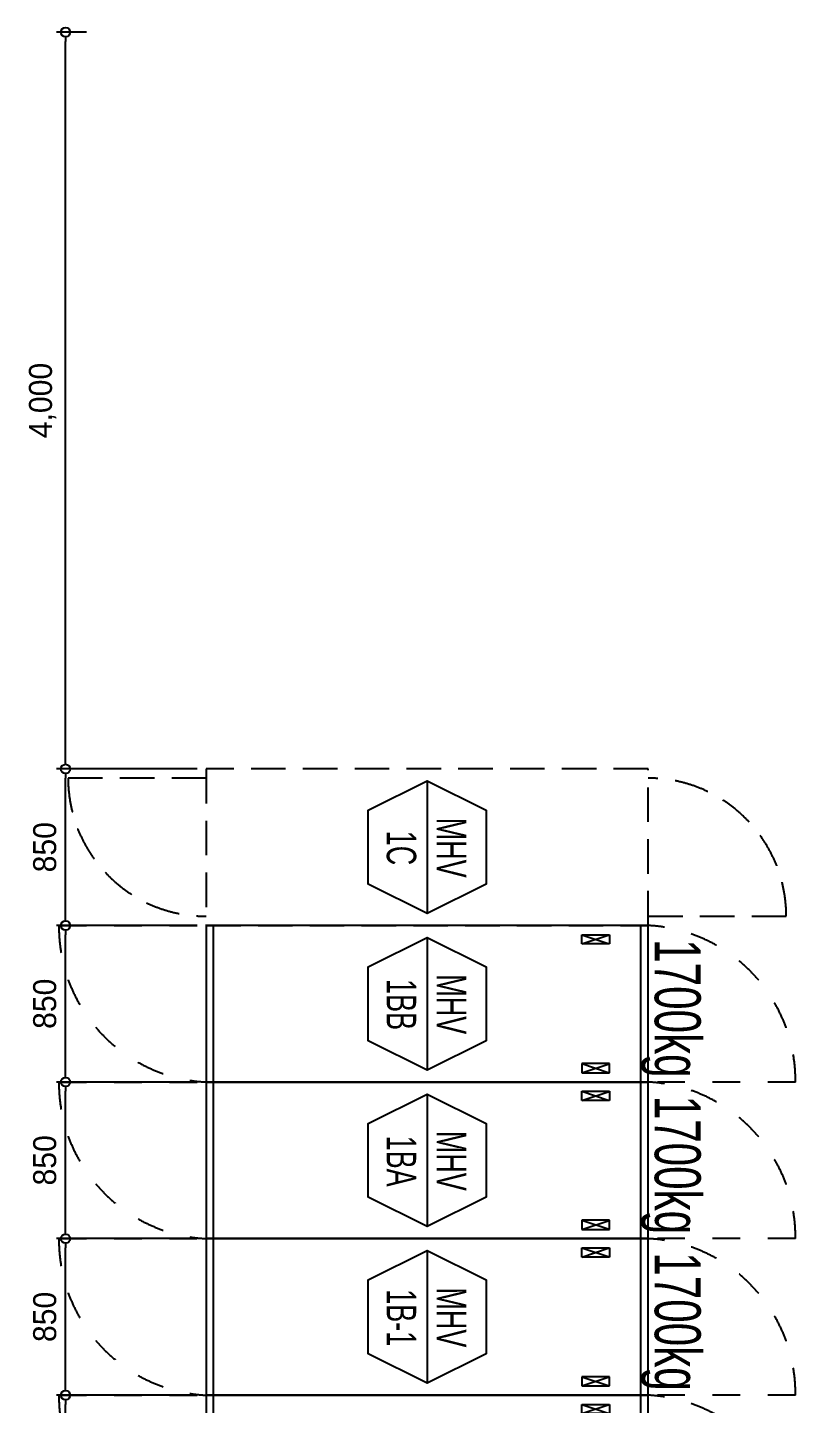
# Model space of a CAD drawing. Header units: millimetres. Extents: x 89978 to 501025, y -351975 to 835730.
# Drawn here: x 146483 to 150654, y -236340 to -228870 of the extents above; entities that cross this region are included whole.
import ezdxf
from ezdxf.enums import TextEntityAlignment as Align

# ---------------------------------------------------------------- set-up
doc = ezdxf.new("R2010")
doc.units = ezdxf.units.MM
doc.header["$LTSCALE"] = 150
doc.linetypes.add('D1', pattern=[3, 1, -1, 1])
doc.linetypes.add('XR-PLAN$0$X-2F-PLAN$0$HIDEN', pattern=[0.1875, 0.125, -0.0625])
doc.layers.get('Defpoints').update_dxf_attribs({"color": 150})
for name, color, linetype in [('------00 Switch Gear', 3, 'Continuous'), ('------00 Switch Gear_Number', 1, 'Continuous'), ('-----36 Dimension', 1, 'Continuous'), ('20251030_전기하중검토', 241, 'Continuous'), ('e-panel-name', 7, 'Continuous')]:
    doc.layers.add(name, color=color, linetype=linetype)
doc.layers.add('NOPLOT', color=191, linetype='Continuous', plot=False)
doc.styles.add('ELEC', font='')
doc.styles.get('ELEC').set_extended_font_data('Dotum')
doc.dimstyles.new('ELEC', dxfattribs={"dimscale": 100, "dimtxt": 2, "dimasz": 1, "dimexe": 2, "dimexo": 1, "dimgap": 1, "dimtad": 1, "dimdec": 0, "dimrnd": 0.25, "dimzin": 9, "dimdsep": 32, "dimlunit": 6, "dimtxsty": 'ELEC', "dimblk": 'Z_DOT', "dimcen": 3, "dimclrd": 7, "dimclre": 7, "dimclrt": 3, "dimadec": 0, "dimazin": 0, "dimtfac": 1, "dimtdec": 0, "dimtix": 1, "dimtmove": 2, "dimatfit": 1, "dimfxl": 1, "dimarcsym": 0})

# ---------------------------------------------------------------- blocks, each defined once
blk = doc.blocks.new('850X2400')
at = {"layer": '------00 Switch Gear'}
for p, q in [((-2360, 850), (-2360, 0)), ((-40, 850), (-40, 0))]:
    blk.add_line(p, q, dxfattribs=at)
at = {"layer": '------00 Switch Gear', "linetype": 'D1'}
for p, q in [((-2040, 800), (-2190, 750)), ((-2040, 750), (-2190, 800)), ((-2040, 50), (-2190, 100)), ((-2040, 100), (-2190, 50))]:
    blk.add_line(p, q, dxfattribs=at)
at = {"layer": '------00 Switch Gear'}
blk.add_lwpolyline([(-2400, 850), (-2400, 0), (0, 0), (0, 850)], close=True, dxfattribs=at)
at = {"layer": '------00 Switch Gear', "linetype": 'D1'}
for points in [[(-2190, 800), (-2190, 750), (-2040, 750), (-2040, 800)], [(-2190, 50), (-2190, 100), (-2040, 100), (-2040, 50)]]:
    blk.add_lwpolyline(points, close=True, dxfattribs=at)
at = {"layer": 'NOPLOT', "linetype": 'D1'}
for p, q in [((-3200, 850), (-2400, 850)), ((800, 0), (0, 0))]:
    blk.add_line(p, q, dxfattribs=at)
for centre, start, end in [((-2356, 842.9), 179.51561, 267.01298), ((-44, 7.1), 359.51561, 87.01298)]:
    blk.add_arc(centre, 844, start, end, dxfattribs=at)
blk = doc.blocks.new('_DOTBLANK')
at = {"color": 0, "linetype": 'ByBlock'}
blk.add_line((-0.5, 0), (-1, 0), dxfattribs=at)
blk.add_circle((0, 0), 0.5, dxfattribs=at)
blk = doc.blocks.new('*D856')
at = {"layer": '-----36 Dimension', "color": 0, "lineweight": -2, "transparency": 16777216}
for p, q in [((147403.6, -236295), (146639.8, -236295)), ((146689.8, -237095), (146689.8, -236345)), ((147403.6, -237145), (146639.8, -237145))]:
    blk.add_line(p, q, dxfattribs=at)
at = {"layer": 'Defpoints', "color": 0, "transparency": 16777216}
for p in [(146689.8, -236295), (147453.6, -236295), (147453.6, -237145)]:
    blk.add_point(p, dxfattribs=at)
at = {"layer": '-----36 Dimension', "color": 0, "lineweight": -2, "transparency": 16777216, "xscale": 50, "yscale": 50, "zscale": 50}
for p, rotation in [((146689.8, -236295), 90), ((146689.8, -237145), 270)]:
    blk.add_blockref('_DOTBLANK', p, dxfattribs=dict(at, rotation=rotation))
at = {"layer": '-----36 Dimension', "color": 0, "transparency": 16777216, "insert": (146577.2, -236720), "char_height": 125, "attachment_point": 5, "rotation": 90, "style": 'ELEC'}
blk.add_mtext('850', dxfattribs=at)
blk = doc.blocks.new('Z_DOT')
for p, q in [((0, -2), (0, 2)), ((-2, 0), (2, 0))]:
    blk.add_line(p, q)
for radius in [2.5, 1.25]:
    blk.add_circle((0, 0), radius)
blk = doc.blocks.new('*D857')
at = {"layer": '-----36 Dimension', "color": 0, "lineweight": -2, "transparency": 16777216}
for p, q in [((147403.6, -235445), (146639.8, -235445)), ((146689.8, -236245), (146689.8, -235495)), ((147403.6, -236295), (146639.8, -236295))]:
    blk.add_line(p, q, dxfattribs=at)
at = {"layer": 'Defpoints', "color": 0, "transparency": 16777216}
for p in [(146689.8, -235445), (147453.6, -235445), (147453.6, -236295)]:
    blk.add_point(p, dxfattribs=at)
at = {"layer": '-----36 Dimension', "color": 0, "lineweight": -2, "transparency": 16777216, "xscale": 50, "yscale": 50, "zscale": 50}
for p, rotation in [((146689.8, -235445), 90), ((146689.8, -236295), 270)]:
    blk.add_blockref('_DOTBLANK', p, dxfattribs=dict(at, rotation=rotation))
at = {"layer": '-----36 Dimension', "color": 0, "transparency": 16777216, "insert": (146577.2, -235870), "char_height": 125, "attachment_point": 5, "rotation": 90, "style": 'ELEC'}
blk.add_mtext('850', dxfattribs=at)
blk = doc.blocks.new('*D900')
at = {"layer": '-----36 Dimension', "color": 0, "lineweight": -2, "transparency": 16777216}
for p, q in [((147403.6, -233745), (146639.8, -233745)), ((146689.8, -234545), (146689.8, -233795)), ((147403.6, -234595), (146639.8, -234595))]:
    blk.add_line(p, q, dxfattribs=at)
at = {"layer": 'Defpoints', "color": 0, "transparency": 16777216}
for p in [(146689.8, -233745), (147453.6, -233745), (147453.6, -234595)]:
    blk.add_point(p, dxfattribs=at)
at = {"layer": '-----36 Dimension', "color": 0, "lineweight": -2, "transparency": 16777216, "xscale": 50, "yscale": 50, "zscale": 50}
for p, rotation in [((146689.8, -233745), 90), ((146689.8, -234595), 270)]:
    blk.add_blockref('_DOTBLANK', p, dxfattribs=dict(at, rotation=rotation))
at = {"layer": '-----36 Dimension', "color": 0, "transparency": 16777216, "insert": (146577.2, -234170), "char_height": 125, "attachment_point": 5, "rotation": 90, "style": 'ELEC'}
blk.add_mtext('850', dxfattribs=at)
blk = doc.blocks.new('*D858')
at = {"layer": '-----36 Dimension', "color": 0, "lineweight": -2, "transparency": 16777216}
for p, q in [((146803.6, -228895), (146639.8, -228895)), ((146689.8, -232845), (146689.8, -228945)), ((147403.6, -232895), (146639.8, -232895))]:
    blk.add_line(p, q, dxfattribs=at)
at = {"layer": 'Defpoints', "color": 0, "transparency": 16777216}
for p in [(146689.8, -228895), (146853.6, -228895), (147453.6, -232895)]:
    blk.add_point(p, dxfattribs=at)
at = {"layer": '-----36 Dimension', "color": 0, "lineweight": -2, "transparency": 16777216, "xscale": 50, "yscale": 50, "zscale": 50}
for p, rotation in [((146689.8, -228895), 90), ((146689.8, -232895), 270)]:
    blk.add_blockref('_DOTBLANK', p, dxfattribs=dict(at, rotation=rotation))
at = {"layer": '-----36 Dimension', "color": 0, "transparency": 16777216, "insert": (146565.2, -230895), "char_height": 125, "attachment_point": 5, "rotation": 90, "style": 'ELEC'}
blk.add_mtext('4,000', dxfattribs=at)
blk = doc.blocks.new('*D888')
at = {"layer": '-----36 Dimension', "color": 0, "lineweight": -2, "transparency": 16777216}
for p, q in [((147403.6, -234595), (146639.8, -234595)), ((146689.8, -235395), (146689.8, -234645)), ((147403.6, -235445), (146639.8, -235445))]:
    blk.add_line(p, q, dxfattribs=at)
at = {"layer": 'Defpoints', "color": 0, "transparency": 16777216}
for p in [(146689.8, -234595), (147453.6, -234595), (147453.6, -235445)]:
    blk.add_point(p, dxfattribs=at)
at = {"layer": '-----36 Dimension', "color": 0, "lineweight": -2, "transparency": 16777216, "xscale": 50, "yscale": 50, "zscale": 50}
for p, rotation in [((146689.8, -234595), 90), ((146689.8, -235445), 270)]:
    blk.add_blockref('_DOTBLANK', p, dxfattribs=dict(at, rotation=rotation))
at = {"layer": '-----36 Dimension', "color": 0, "transparency": 16777216, "insert": (146577.2, -235020), "char_height": 125, "attachment_point": 5, "rotation": 90, "style": 'ELEC'}
blk.add_mtext('850', dxfattribs=at)
blk = doc.blocks.new('*D891')
at = {"layer": '-----36 Dimension', "color": 0, "lineweight": -2, "transparency": 16777216}
for p, q in [((147403.6, -232895), (146639.8, -232895)), ((146689.8, -233695), (146689.8, -232945)), ((147403.6, -233745), (146639.8, -233745))]:
    blk.add_line(p, q, dxfattribs=at)
at = {"layer": 'Defpoints', "color": 0, "transparency": 16777216}
for p in [(146689.8, -232895), (147453.6, -232895), (147453.6, -233745)]:
    blk.add_point(p, dxfattribs=at)
at = {"layer": '-----36 Dimension', "color": 0, "lineweight": -2, "transparency": 16777216, "xscale": 50, "yscale": 50, "zscale": 50}
for p, rotation in [((146689.8, -232895), 90), ((146689.8, -233745), 270)]:
    blk.add_blockref('_DOTBLANK', p, dxfattribs=dict(at, rotation=rotation))
at = {"layer": '-----36 Dimension', "color": 0, "transparency": 16777216, "insert": (146577.2, -233320), "char_height": 125, "attachment_point": 5, "rotation": 90, "style": 'ELEC'}
blk.add_mtext('850', dxfattribs=at)

msp = doc.modelspace()

# ---------------------------------------------------------------- linework, layer by layer
at = {"layer": '------00 Switch Gear_Number', "color": 7, "lineweight": -2}
msp.add_lwpolyline([(148653.6, -232960), (148653.6, -233680), (148333.6, -233520.3), (148333.6, -233119.6), (148653.6, -232960), (148973.6, -233119.6), (148973.6, -233520.3), (148653.6, -233680)], dxfattribs=at)
at = {"layer": '------00 Switch Gear_Number', "color": 1, "lineweight": -2}
for points in [[(148653.6, -233810), (148653.6, -234530), (148333.6, -234370.3), (148333.6, -233969.6), (148653.6, -233810), (148973.6, -233969.6), (148973.6, -234370.3), (148653.6, -234530)], [(148653.6, -234660), (148653.6, -235380), (148333.6, -235220.3), (148333.6, -234819.6), (148653.6, -234660), (148973.6, -234819.6), (148973.6, -235220.3), (148653.6, -235380)], [(148653.6, -235510), (148653.6, -236230), (148333.6, -236070.3), (148333.6, -235669.6), (148653.6, -235510), (148973.6, -235669.6), (148973.6, -236070.3), (148653.6, -236230)]]:
    msp.add_lwpolyline(points, dxfattribs=at)
at = {"layer": 'e-panel-name', "linetype": 'XR-PLAN$0$X-2F-PLAN$0$HIDEN', "ltscale": 10}
for p, q in [((147453.6, -232945), (146703.6, -232945)), ((149853.6, -233695), (150603.6, -233695))]:
    msp.add_line(p, q, dxfattribs=at)
msp.add_lwpolyline([(147453.6, -233745), (149853.6, -233745), (149853.6, -232895), (147453.6, -232895)], close=True, dxfattribs=at)
for centre, start, end in [((147453.6, -232945), 180, 270), ((149853.6, -233695), 0, 90)]:
    msp.add_arc(centre, 750, start, end, dxfattribs=at)

# ---------------------------------------------------------------- block references
at = {"layer": 'e-panel-name', "rotation": 180}
for p in [(147453.6, -233745), (147453.6, -234595), (147453.6, -235445), (147453.6, -236295)]:
    msp.add_blockref('850X2400', p, dxfattribs=at)

# ---------------------------------------------------------------- texts
at = {"layer": '------00 Switch Gear_Number', "color": 7, "lineweight": -2, "style": 'ELEC', "width": 0.7}
for s, p in [('MHV', (148785.6, -233322.5)), ('1C', (148513.9, -233324.4)), ('MHV', (148785.6, -234172.5)), ('1BB', (148513.9, -234174.4)), ('1BA', (148513.9, -235024.4)), ('MHV', (148785.6, -235022.5)), ('1B-1', (148513.9, -235874.4)), ('MHV', (148785.6, -235872.5))]:
    msp.add_text(s, height=160, rotation=270, dxfattribs=at).set_placement(p, align=Align.MIDDLE)
at = {"layer": '20251030_전기하중검토', "style": 'ELEC', "width": 0.7}
for p in [(149983, -234195), (149983, -235045), (149983, -235895)]:
    msp.add_text('1700kg', height=250, rotation=270, dxfattribs=at).set_placement(p, align=Align.MIDDLE)

# ---------------------------------------------------------------- dimensions: what is measured, and where the dimension line sits
at = {"layer": '-----36 Dimension'}
for base, p1, p2, picture, middle in [((146689.8, -228895), (147453.6, -232895), (146853.6, -228895), '*D858', (146565.2, -230895)), ((146689.8, -232895), (147453.6, -233745), (147453.6, -232895), '*D891', (146577.2, -233320)), ((146689.8, -233745), (147453.6, -234595), (147453.6, -233745), '*D900', (146577.2, -234170)), ((146689.8, -234595), (147453.6, -235445), (147453.6, -234595), '*D888', (146577.2, -235020)), ((146689.8, -235445), (147453.6, -236295), (147453.6, -235445), '*D857', (146577.2, -235870)), ((146689.8, -236295), (147453.6, -237145), (147453.6, -236295), '*D856', (146577.2, -236720))]:
    dim = msp.add_linear_dim(base=base, p1=p1, p2=p2, angle=90, dimstyle='ELEC', override={"dimscale": 50, "dimtxt": 2.5, "dimexe": 1, "dimtad": 2, "dimblk1": 'DOTBLANK', "dimblk2": 'DOTBLANK', "dimsah": 1, "dimclrd": 0, "dimclre": 0, "dimclrt": 0}, dxfattribs=at)
    dim.commit()
    dim.dimension.update_dxf_attribs({"geometry": picture, "text_midpoint": middle})

doc.saveas('drawing.dxf')
